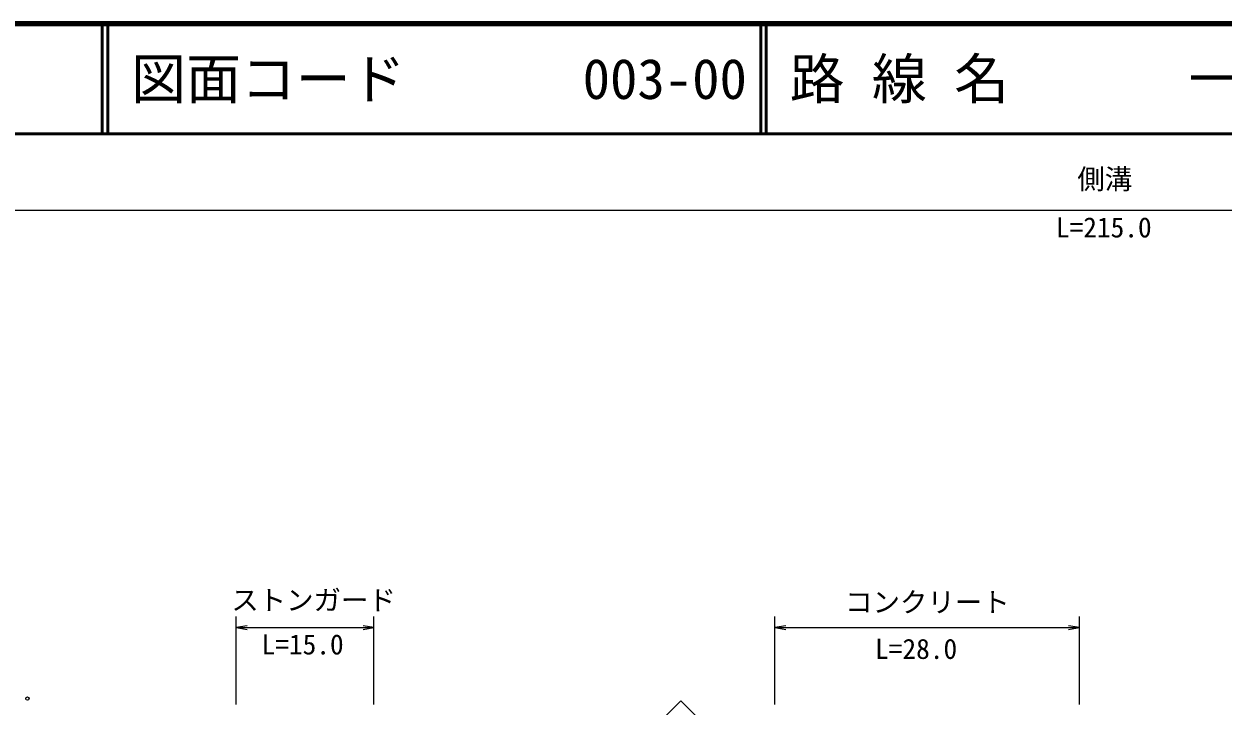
# Model space of a CAD drawing. Units: millimetres, scale not verified. Extents: x 40000 to 680000, y 20000 to 380000.
# Drawn here: x 110614 to 219867, y 317852 to 380000 of the extents above; entities that cross this region are included whole.
import ezdxf
from ezdxf.enums import TextEntityAlignment as Align

# ---------------------------------------------------------------- set-up
doc = ezdxf.new("R2010")
doc.units = ezdxf.units.MM
doc.header["$LTSCALE"] = 1000
for name, color, linetype, lineweight in [('M-STR-HTXT', 7, 'Continuous', 13), ('M-STR-STRC', 7, 'Continuous', 13), ('M-TTL', 2, 'Continuous', 140), ('M-TTL-LINE', 7, 'Continuous', 50), ('M-WORK', 1, 'Continuous', 13)]:
    doc.layers.add(name, color=color, linetype=linetype, lineweight=lineweight)
doc.layers.add('M-TTL-TXT', color=7, linetype='Continuous')
doc.styles.add('ＭＳ ゴシック', font='')
doc.styles.get('ＭＳ ゴシック').set_extended_font_data('MS Gothic')

# ---------------------------------------------------------------- blocks, each defined once
blk = doc.blocks.new('open_arrow')
at = {"color": 0, "linetype": 'Continuous', "lineweight": -2}
blk.add_lwpolyline([(7.5, 1.25), (0, 0), (7.5, -1.25)], dxfattribs=at)

msp = doc.modelspace()

# ---------------------------------------------------------------- linework, layer by layer
at = {"layer": 'M-STR-HTXT'}
for p, q in [((96711, 363044), (320156, 363044)), ((129941, 318000), (129941, 326000)), ((142505, 318000), (142505, 326000)), ((179027, 318000), (179027, 326000)), ((206792, 318003), (206792, 326000)), ((129941, 325000), (142505, 325000)), ((179027, 325000), (206792, 325000))]:
    msp.add_line(p, q, dxfattribs=at)
at = {"layer": 'M-STR-STRC'}
msp.add_lwpolyline([(170455, 305601), (164091, 311965), (170455, 318329), (176819, 311965)], close=True, dxfattribs=at)
at = {"layer": 'M-TTL'}
msp.add_line((680000, 380000), (40000, 380000), dxfattribs=at)
at = {"layer": 'M-TTL-LINE'}
for p, q in [((117750, 380000), (117750, 370000)), ((118250, 380000), (118250, 370000)), ((177750, 380000), (177750, 370000)), ((178250, 380000), (178250, 370000)), ((40000, 370000), (680000, 370000))]:
    msp.add_line(p, q, dxfattribs=at)
at = {"layer": 'M-WORK'}
msp.add_circle((110932, 318531), 150, dxfattribs=at)
msp.add_open_spline([(130357, 297405), (127848, 298765), (127110, 299125), (125150, 300423), (123922, 301236), (123250, 301716), (122069, 302597), (120729, 303597), (120071, 304275), (118739, 305286), (117588, 306159), (116939, 306645), (115739, 307451), (114197, 308487), (113267, 308966), (111718, 309993), (110375, 310882), (109636, 311401), (108325, 312338), (107459, 312957), (106962, 313291), (106136, 313964), (104888, 314982), (104170, 315573), (103196, 316857), (102860, 317301), (102731, 317605), (102571, 318139), (102396, 318724), (102534, 319097), (102618, 319703), (102679, 320141), (102817, 320364), (102962, 320782), (103297, 321745), (103478, 322062), (104010, 323174)], degree=3, knots=[0, 0, 0, 0, 1, 1, 1, 2, 2, 2, 3, 3, 3, 4, 4, 4, 5, 5, 5, 6, 6, 6, 7, 7, 7, 8, 8, 8, 9, 9, 9, 10, 10, 10, 11, 11, 11, 12, 12, 12, 12], dxfattribs=at)

# ---------------------------------------------------------------- block references
at = {"layer": 'M-STR-HTXT', "xscale": 133, "yscale": 133}
for p in [(129941, 325000), (179027, 325000)]:
    msp.add_blockref('open_arrow', p, dxfattribs=at)
at = {"layer": 'M-STR-HTXT', "xscale": 133, "yscale": 133, "rotation": 180}
for p in [(142505, 325000), (206792, 325000)]:
    msp.add_blockref('open_arrow', p, dxfattribs=at)

# ---------------------------------------------------------------- texts
at = {"layer": 'M-STR-HTXT', "style": 'ＭＳ ゴシック'}
for s, p in [('側溝', (206590, 364403)), ('コンクリート', (185430, 325852))]:
    msp.add_text(s, height=1833, dxfattribs=at).set_placement(p, align=Align.BOTTOM_LEFT)
for s, p in [('L=215.0', (209000, 360000)), ('ストンガード', (136999, 326038)), ('L=15.0', (136000, 322000)), ('L=28.0', (191903, 321594))]:
    msp.add_text(s, height=1833, dxfattribs=at).set_placement(p, align=Align.BOTTOM_CENTER)
at = {"layer": 'M-TTL-TXT', "style": 'ＭＳ ゴシック'}
for s, p in [('図面コード', (120380, 375000)), ('路 線 名', (180380, 375000)), ('一般県道田ノ首下関線', (216734, 375000)), ('003-00', (161521, 375000))]:
    msp.add_text(s, height=3666, dxfattribs=at).set_placement(p, align=Align.MIDDLE_LEFT)

doc.saveas('drawing.dxf')
